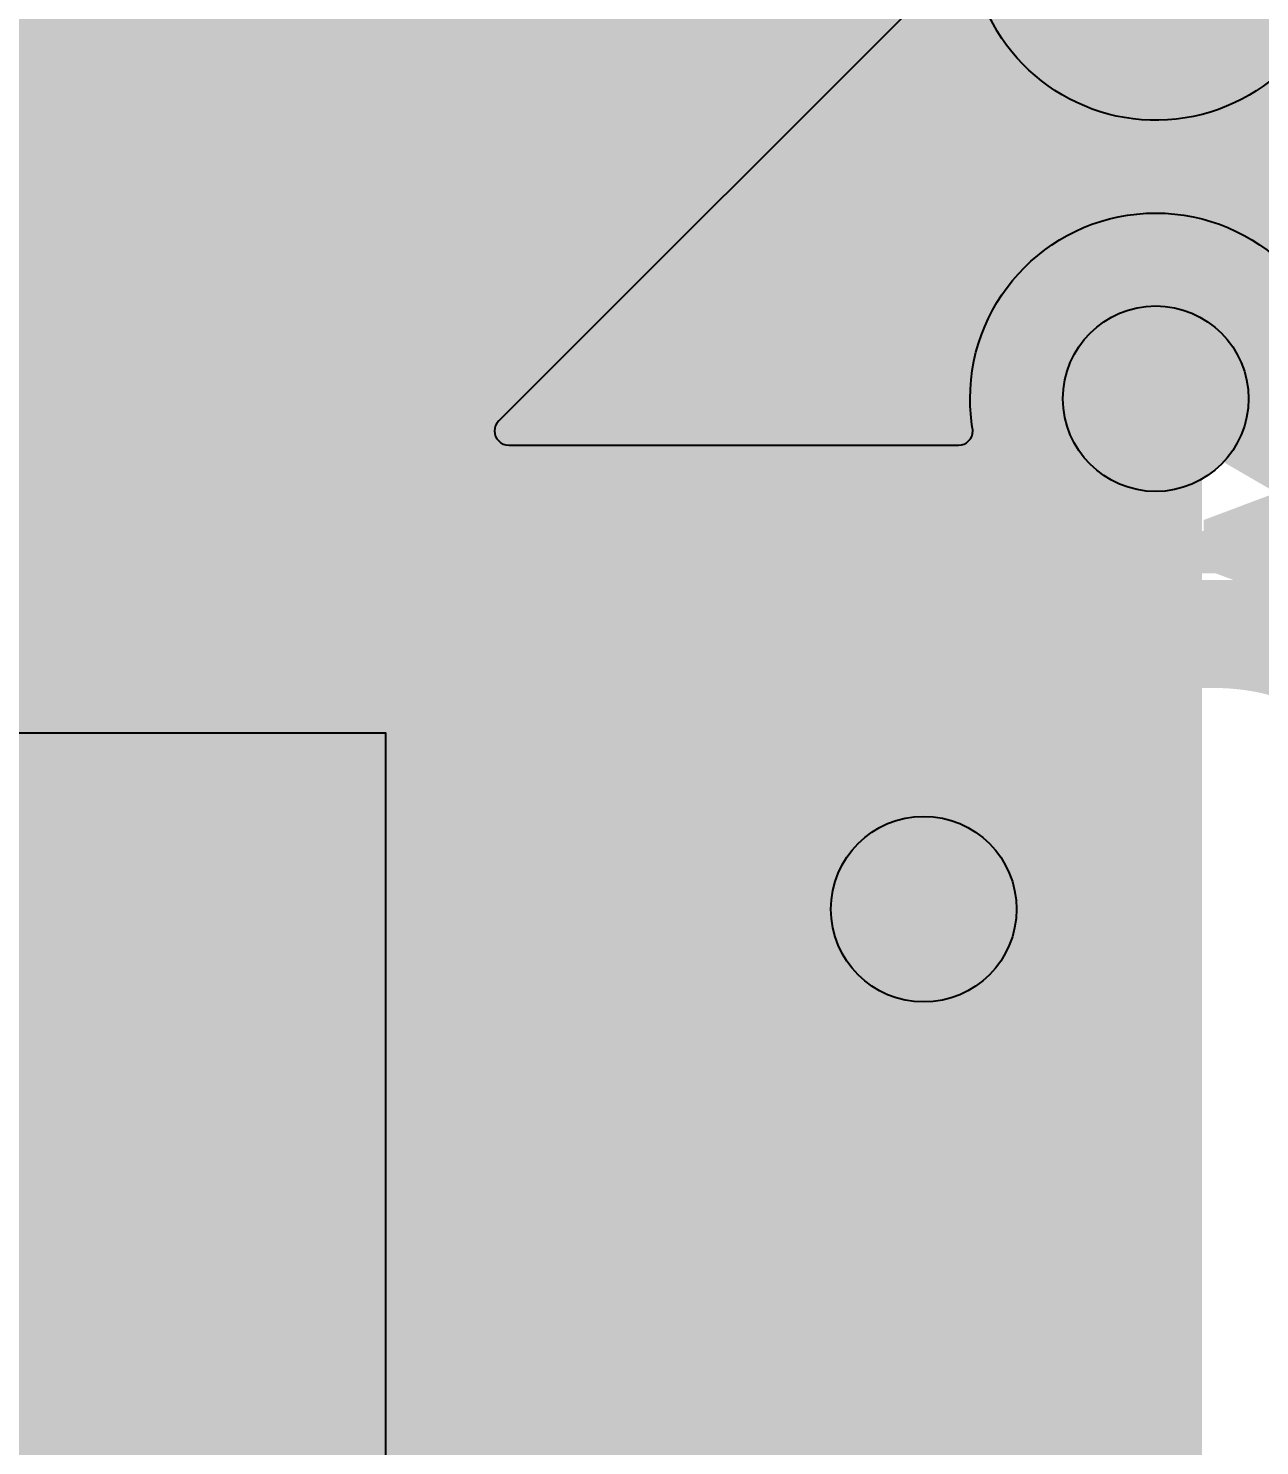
# Model space of a CAD drawing. Extents: x -28 to 199, y -61 to 255.
# Drawn here: x 74.68 to 81.31, y 222.61 to 230.25 of the extents above; entities that cross this region are included whole.
import ezdxf
from ezdxf.enums import TextEntityAlignment as Align

# ---------------------------------------------------------------- set-up
doc = ezdxf.new("R2010")
doc.units = 0
doc.header["$MEASUREMENT"] = 0
for name, color, linetype in [('ASSEMBLY_OUTLINES_TOP', 102, 'CONTINUOUS'), ('ASSEMBLY_PART_NUMBERS_BTM', 191, 'CONTINUOUS'), ('ASSEMBLY_PART_NUMBERS_TOP', 102, 'CONTINUOUS'), ('ASSEMBLY_REF_DES_TOP', 102, 'CONTINUOUS'), ('DRILL_DRAWING', 21, 'CONTINUOUS'), ('GENERATED_SILKSCREEN_TOP', 140, 'CONTINUOUS'), ('MOUNTING_HOLES_LAYER_2', 42, 'CONTINUOUS'), ('MOUNTING_HOLES_LAYER_3', 42, 'CONTINUOUS'), ('MOUNTING_HOLES_LAYER_BOT21', 42, 'CONTINUOUS'), ('MOUNTING_HOLES_LAYER_TOP', 42, 'CONTINUOUS'), ('PLACEMENT_OUTLINES_TOP', 130, 'CONTINUOUS'), ('PLANE_DATA_LAYER_TOP', 150, 'CONTINUOUS'), ('PLANE_SHAPES_LAYER_2', 230, 'CONTINUOUS'), ('PLANE_SHAPES_LAYER_3', 81, 'CONTINUOUS'), ('PLANE_SHAPES_LAYER_TOP', 150, 'CONTINUOUS'), ('SILKSCREEN_OUTLINES_TOP', 150, 'CONTINUOUS'), ('SILKSCREEN_REF_DES_TOP', 150, 'CONTINUOUS'), ('TRACES_LAYER_BOTTOM', 10, 'CONTINUOUS'), ('TRACES_LAYER_TOP', 150, 'CONTINUOUS')]:
    doc.layers.add(name, color=color, linetype=linetype)
doc.styles.add('VERDANA', font='verdana.TTF')
doc.styles.add('VERIBEST_GERBER_0', font='txt')

msp = doc.modelspace()

# ---------------------------------------------------------------- hatches: boundary and pattern name
at = {"layer": 'MOUNTING_HOLES_LAYER_2'}
h = msp.add_hatch(color=256, dxfattribs=at)
edge = h.paths.add_edge_path()
edge.add_arc((80.75, 228.25), 0.5, 0, 360)
h = msp.add_hatch(color=256, dxfattribs=at)
edge = h.paths.add_edge_path()
edge.add_arc((79.5, 225.5), 0.5, 0, 360)
at = {"layer": 'MOUNTING_HOLES_LAYER_3'}
h = msp.add_hatch(color=256, dxfattribs=at)
edge = h.paths.add_edge_path()
edge.add_arc((80.75, 228.25), 0.5, 0, 360)
h = msp.add_hatch(color=256, dxfattribs=at)
edge = h.paths.add_edge_path()
edge.add_arc((79.5, 225.5), 0.5, 0, 360)
at = {"layer": 'MOUNTING_HOLES_LAYER_BOT21'}
h = msp.add_hatch(color=256, dxfattribs=at)
edge = h.paths.add_edge_path()
edge.add_arc((80.75, 228.25), 0.5, 0, 360)
h = msp.add_hatch(color=256, dxfattribs=at)
edge = h.paths.add_edge_path()
edge.add_arc((79.5, 225.5), 0.5, 0, 360)
at = {"layer": 'MOUNTING_HOLES_LAYER_TOP'}
h = msp.add_hatch(color=256, dxfattribs=at)
edge = h.paths.add_edge_path()
edge.add_arc((80.75, 228.25), 0.5, 0, 360)
h = msp.add_hatch(color=256, dxfattribs=at)
edge = h.paths.add_edge_path()
edge.add_arc((79.5, 225.5), 0.5, 0, 360)
at = {"layer": 'PLANE_DATA_LAYER_TOP'}
h = msp.add_hatch(color=256, dxfattribs=at)
h.paths.add_polyline_path([(80, 232.365844, -0.1989099556854013), (79.977682, 232.311963), (76.210945, 228.545226, -0.1989133663345171), (76.157063, 228.522908), (59.914305, 228.522908, -0.198913366334503), (59.860423, 228.545226), (59.320177, 229.085472, 0.1989122151386104), (58.966624, 229.231919), (50.250273, 229.231919, 0.0837973501695308), (50.086168, 229.204221, -0.0837986131993937), (50.061158, 229.2), (49.753893, 229.2, -0.1385740107174436), (49.714013, 229.211269, 1.0804036103222296), (49.168413, 228.146495, -0.8191892513054791), (49.139002, 228), (48.689638, 228, -0.1756631756824748), (48.640808, 228.017701, 0.3625092994040223), (47.359192, 228.017701, -0.1756631756824748), (47.310362, 228), (47.000008, 228, 0.414213562373095), (47, 227.999992), (47, 225.568799, -0.1989099556854013), (46.977682, 225.514918), (45.792168, 224.329403, 0.1989122151386141), (45.645721, 223.97585), (45.645721, 222.741241, -0.7495331930101992), (45.505318, 222.700199, 3.4209104294883637), (45.505318, 221.299801, -0.7495331930101992), (45.645721, 221.258759), (45.645721, 216.903659, 0.1989122151386141), (45.792168, 216.550106), (46.977682, 215.364592, -0.1989099556853327), (47, 215.310711), (47, 208.3262, -0.414213562373095), (46.9238, 208.25), (40.250008, 208.25, 0.414213562373095), (40.25, 208.249992), (40.25, 207.509818, -0.1989099556853327), (40.227682, 207.455937), (39.293327, 206.521582, -0.1630063276675114), (39.250007, 206.5, 0.3431077501110799), (39.25, 206.499993, -0.163006327667525), (39.228418, 206.456673), (39.204184, 206.432439, 0.1989122151386036), (39.057737, 206.078886), (39.057737, 199.827847, -0.1989099556853499), (39.035419, 199.773966), (38.237431, 198.975978, -0.1989133663344342), (38.183549, 198.95366), (34.8262, 198.95366, -0.414213562373095), (34.75, 199.02986), (34.75, 206.499992, 0.414213562373095), (34.749992, 206.5), (34.317913, 206.5, -0.1960198588118564), (34.264635, 206.521722, 0.1960197135562124), (33.95, 206.65), (31.85, 206.65, 0.1960197135562153), (31.535365, 206.521722, -0.1960198588118564), (31.482087, 206.5), (30.017913, 206.5, -0.1960198588118564), (29.964635, 206.521722, 0.1960197135562153), (29.65, 206.65), (27.55, 206.65, 0.1960197135562138), (27.235365, 206.521722, -0.196019858811865), (27.182087, 206.5), (26.0762, 206.5, -0.414213562373095), (26, 206.5762), (26, 209.249992, 0.414213562373095), (25.999992, 209.25), (22.5762, 209.25, -0.414213562373095), (22.5, 209.3262), (22.5, 217.1738, -0.414213562373095), (22.5762, 217.25), (40.249992, 217.25, 0.414213562373095), (40.25, 217.250008), (40.25, 235.6738, -0.414213562373095), (40.3262, 235.75), (40.926501, 235.75, -0.3936083065980414), (41.00251, 235.679195, 0.9315311087574788), (42.99749, 235.679195, -0.3936083065980414), (43.073499, 235.75), (45.676501, 235.75, -0.3936083065980414), (45.75251, 235.679195, 0.9315311087574788), (47.74749, 235.679195, -0.3936083065980414), (47.823499, 235.75), (54.749992, 235.75, 0.414213562373095), (54.75, 235.750008), (54.75, 253.9238, -0.414213562373095), (54.8262, 254), (76.4238, 254, -0.414213562373095), (76.5, 253.9238), (76.5, 245.000008, 0.414213562373095), (76.500008, 245), (76.9238, 245, -0.414213562373095), (77, 244.9238), (77, 243.738669, -0.1989099556853327), (76.977682, 243.684788), (75.896687, 242.603793, -0.138572885290835), (75.860519, 242.583563, 0.3470511284967585), (75.4, 242.000001), (75.4, 241.999997, 0.8890740124386082), (76.583563, 241.860519, -0.1385728852907777), (76.603793, 241.896687), (77.853553, 243.146447, 0.1989122151386141), (78, 243.5), (78, 244.9238, -0.414213562373095), (78.0762, 245), (79.9238, 245, -0.414213562373095), (80, 244.9238)], flags=0)
h.paths.add_polyline_path([(43.11, 211.84, -0.9999999999999999), (45.709999999999994, 211.84, -0.9999999999999999)], flags=0)
h.paths.add_polyline_path([(43.11, 232.16, -0.9999999999999999), (45.709999999999994, 232.16, -0.9999999999999999)], flags=0)
h.paths.add_polyline_path([(70.36, 251.16, -0.9999999999999999), (72.96, 251.16, -0.9999999999999999)], flags=0)
h.paths.add_polyline_path([(75.85382, 232.201656, 1.5269321533254407), (77.798344, 234.14618, -0.3083936079367561), (77.75, 234.217106), (77.75, 236.85, 0.1989122151386141), (77.603553, 237.203553), (74.003793, 240.803313, -0.1385728852908702), (73.983563, 240.839481, 0.5290192293501887), (73.056188, 241.191725, -0.5447508126718748), (72.937635, 241.2401, 0.9111800432088785), (70.36, 241), (70.36, 240.999999, 0.7658860095707771), (72.783466, 240.345916, -0.5447523950639244), (72.911374, 240.351799, 0.1812054976169237), (73.260519, 240.116437, -0.1385728852908801), (73.296687, 240.096207), (76.727682, 236.665212, -0.1989099556853327), (76.75, 236.611331), (76.75, 234.217106, -0.3083936079367562), (76.701656, 234.14618, 0.2085264349626477), (75.85382, 233.298344, -0.30839360793669), (75.782894, 233.25), (73.57, 233.25, 0.1989122151386067), (73.216447, 233.103553), (72.190166, 232.077272, -0.292650029123305), (72.109912, 232.059663, 4.55738777888818), (72.879663, 231.289912, -0.0885792902101388), (72.874954, 231.316284), (72.874954, 231.316285, -0.1989099556854013), (72.897272, 231.370166), (73.754788, 232.227682, -0.1989133663345172), (73.80867, 232.25), (75.782894, 232.25, -0.30839360793669)], flags=0)
msp.add_hatch(color=256, dxfattribs=at).paths.add_polyline_path([(86.5, 245.410834, 0.6295033319639212), (86.376092, 245.470251, -0.6295044454666773), (84.75, 246.25), (84.75, 246.250001, -0.0552658350370278), (84.774286, 246.469049, 0.0552677899778323), (84.776137, 246.485741, 0.3911024463721499), (84.705992, 246.5617, -0.2337776404227083), (81.890244, 248.245151, 0.7480290918849526), (81.75, 248.203862), (81.75, 247.239242, 0.5383921361414343), (81.856207, 247.169199, -0.5383922999392079), (83.25, 246.25, -0.5383922999392079), (81.856207, 245.330801, 0.5383921361414342), (81.75, 245.260758), (81.75, 245.000008, -0.414213562373095), (81.749992, 245), (81.0762, 245, 0.414213562373095), (81, 244.9238), (81, 232.127175, -0.1509152546947623), (80.91291, 231.845209, 0.1509126536924128), (80.899638, 231.802238), (80.899638, 231.802237, 0.3535628507789125), (80.959848, 231.727734, -0.3535615999630159), (81.75, 230.75, -0.894550476884915), (79.774631, 230.529421, 0.5905640646136947), (79.646426, 230.566495), (77.210013, 228.130082, 0.1989099556853327), (77.187695, 228.076201), (77.187695, 228.0762, 0.414213562373095), (77.263895, 228), (79.687927, 228, 0.414213562373095), (79.764127, 228.0762), (79.764127, 228.076202, 0.0405672307519167), (79.763127, 228.088506, -0.0405733412202087), (79.75, 228.25, -0.9999999999999999), (81.75, 228.25, -0.0405733412202087), (81.736873, 228.088506, 0.0405672307519167), (81.735873, 228.076202), (81.735873, 228.0762, 0.414213562373095), (81.812073, 228), (86.4238, 228, 0.414213562373095), (86.5, 228.0762)], flags=0)
at = {"layer": 'PLANE_SHAPES_LAYER_2'}
h = msp.add_hatch(color=256, dxfattribs=at)
h.paths.add_polyline_path([(169.5, 129.25), (149.5, 129.25), (142.25, 122), (142.25, 90.5), (147.5, 90.5), (147.5, 80), (154, 80), (154, 69.25), (131.75, 69.25), (131.75, 73.25), (121.25, 73.25), (121.25, 81), (110.5, 81), (110.5, 125.75), (106.5, 125.75), (106.5, 128.75), (93.5, 128.75), (93.5, 120.25), (91.75, 120.25), (91.75, 121.5), (80, 121.5), (80, 118.25), (73.25, 118.25), (73.25, 124.5), (67.5, 124.5), (67.5, 128), (57.75, 128), (57.75, 120.25), (55.25, 120.25), (55.25, 121.5), (47.5, 121.5), (47.5, 119), (35, 119), (35, 134.75), (32.75, 134.75), (32.75, 159.75), (29.25, 159.75), (29.25, 175.25), (22.5, 175.25), (22.5, 195.25), (17.25, 195.25), (17.25, 198), (22.5, 198), (22.5, 216.5), (40.25, 216.5), (40.25, 235.5), (54.5, 235.5), (54.5, 254), (87.25, 254), (87.25, 236.25), (86.25, 236.25), (86.25, 228.75), (81, 228.75), (81, 218.75), (95.25, 218.75), (95.25, 194.5), (87, 194.5), (87, 172), (131.1, 172), (131.1, 208.75), (115.5, 208.75), (115.5, 213.75), (106.75, 213.75), (106.75, 218.75), (110.25, 222.25), (110.25, 226.25), (142.5, 226.25), (142.5, 221.5), (160.5, 221.5), (160.5, 240.75), (169.5, 240.75)])
h.paths.add_polyline_path([(35.5, 149.5), (41.75, 149.5), (41.75, 152), (39.25, 152), (39.25, 154), (37.75, 154), (37.75, 152), (35.5, 152)], flags=16)
h.paths.add_polyline_path([(37.5, 125.75), (37.5, 128.75), (42.75, 128.75), (42.75, 125.75)], flags=16)
h.paths.add_polyline_path([(52, 127.75), (52, 130.75), (54.25, 130.75), (54.25, 127.75)], flags=16)
h.paths.add_polyline_path([(50.75, 219.5), (50.75, 226.5), (71.75, 226.5), (71.75, 219.5)], flags=16)
h.paths.add_polyline_path([(66.5, 150.75), (66.5, 177.5), (72.25, 177.5), (72.25, 150.75)], flags=16)
h.paths.add_polyline_path([(47.25, 185.25), (73, 185.25), (73, 188.25), (70.25, 188.25), (70.25, 191), (47.25, 191)], flags=16)
h.paths.add_polyline_path([(84.5, 208), (84.5, 212.75), (85, 212.75), (85, 208)], flags=16)
h.paths.add_polyline_path([(61.5, 137.25), (87.75, 137.25), (87.75, 140.5), (84.75, 140.5), (84.75, 143), (61.5, 143)], flags=16)
h.paths.add_polyline_path([(88.75, 127), (88.75, 130), (91, 130), (91, 127)], flags=16)
h.paths.add_polyline_path([(85.5, 130.25), (85.5, 132.5), (91, 132.5), (91, 130.25)], flags=16)
h.paths.add_polyline_path([(108.75, 142.25), (135.75, 142.25), (135.75, 145.75), (132.25, 145.75), (132.25, 149), (108.75, 149)], flags=16)
h.paths.add_polyline_path([(114.25, 126.75), (140.75, 126.75), (140.75, 129.75), (137.25, 129.75), (137.25, 133), (114.25, 133)], flags=16)
h.paths.add_polyline_path([(155.25, 180.25), (166.25, 180.25), (166.25, 186.25), (152.25, 186.25), (152.25, 183), (155.25, 183)], flags=16)
at = {"layer": 'PLANE_SHAPES_LAYER_3'}
h = msp.add_hatch(color=256, dxfattribs=at)
h.paths.add_polyline_path([(169.5, 129.25), (149.5, 129.25), (142.25, 122), (142.25, 90.5), (147.5, 90.5), (147.5, 80), (154, 80), (154, 69.25), (131.75, 69.25), (131.75, 73.25), (121.25, 73.25), (121.25, 81), (110.5, 81), (110.5, 125.75), (106.5, 125.75), (106.5, 128.75), (93.5, 128.75), (93.5, 120.25), (91.75, 120.25), (91.75, 121.5), (80, 121.5), (80, 118.25), (73.25, 118.25), (73.25, 124.5), (67.5, 124.5), (67.5, 127.75), (58.25, 127.75), (58.25, 130.25), (88.75, 130.25), (88.75, 127), (91, 127), (91, 132.5), (55, 132.5), (55, 131.25), (52, 131.25), (52, 127.75), (55, 127.75), (55, 127.25), (57.75, 127.25), (57.75, 120.25), (55.25, 120.25), (55.25, 121.5), (47.5, 121.5), (47.5, 119), (35, 119), (35, 134.75), (32.75, 134.75), (32.75, 159.75), (29.25, 159.75), (29.25, 175.25), (22.5, 175.25), (22.5, 195.25), (17.25, 195.25), (17.25, 198), (22.5, 198), (22.5, 216.5), (40.25, 216.5), (40.25, 235.5), (54.5, 235.5), (54.5, 254), (87.25, 254), (87.25, 236.25), (86.25, 236.25), (86.25, 228.75), (81, 228.75), (81, 218.75), (95.25, 218.75), (95.25, 194.5), (87, 194.5), (87, 172), (131.1, 172), (131.1, 208.75), (115.5, 208.75), (115.5, 213.75), (106.75, 213.75), (106.75, 218.75), (110.25, 222.25), (110.25, 226.25), (142.5, 226.25), (142.5, 221.5), (160.5, 221.5), (160.5, 240.75), (169.5, 240.75)])
h.paths.add_polyline_path([(35.5, 149.5), (41.75, 149.5), (41.75, 152), (39.25, 152), (39.25, 154), (37.75, 154), (37.75, 152), (35.5, 152)], flags=16)
h.paths.add_polyline_path([(37.5, 125.75), (37.5, 128.75), (42.75, 128.75), (42.75, 125.75)], flags=16)
h.paths.add_polyline_path([(50.75, 219.5), (50.75, 226.5), (71.75, 226.5), (71.75, 219.5)], flags=16)
h.paths.add_polyline_path([(66.5, 150.75), (66.5, 177.5), (72.25, 177.5), (72.25, 150.75)], flags=16)
h.paths.add_polyline_path([(47.25, 185.25), (73, 185.25), (73, 188.25), (70.25, 188.25), (70.25, 191), (47.25, 191)], flags=16)
h.paths.add_polyline_path([(84.5, 208), (84.5, 212.75), (85, 212.75), (85, 208)], flags=16)
h.paths.add_polyline_path([(61.5, 137.25), (87.75, 137.25), (87.75, 140.5), (84.75, 140.5), (84.75, 143), (61.5, 143)], flags=16)
h.paths.add_polyline_path([(108.75, 142.25), (135.75, 142.25), (135.75, 145.75), (132.25, 145.75), (132.25, 149), (108.75, 149)], flags=16)
h.paths.add_polyline_path([(114.25, 126.75), (140.75, 126.75), (140.75, 129.75), (137.25, 129.75), (137.25, 133), (114.25, 133)], flags=16)
h.paths.add_polyline_path([(155.25, 180.25), (166.25, 180.25), (166.25, 186.25), (152.25, 186.25), (152.25, 183), (155.25, 183)], flags=16)

# ---------------------------------------------------------------- linework, layer by layer
at = {"layer": 'ASSEMBLY_OUTLINES_TOP', "const_width": 0.2}
msp.add_lwpolyline([(48.9, 219.05), (48.9, 226.45), (76.6, 226.45), (76.6, 219.05)], close=True, dxfattribs=at)
at = {"layer": 'GENERATED_SILKSCREEN_TOP', "const_width": 0.15}
for points in [[(76.46875, 227.448), (75.98725, 228.1305), (75.50575, 227.448), (75.50275, 227.442), (75.49675, 227.439), (75.49225, 227.4375), (75.48775, 227.4375), (75.47725, 227.4405), (75.46825, 227.445), (75.46075, 227.4525), (75.45475, 227.4615), (75.45325, 227.4735), (75.45775, 227.484), (75.94825, 228.1845), (75.45775, 228.885), (75.45325, 228.8955), (75.45325, 228.906), (75.45925, 228.9165), (75.46675, 228.924), (75.47725, 228.9285), (75.48775, 228.9315), (75.49675, 228.93), (75.50575, 228.9225), (75.98725, 228.2385), (76.46875, 228.9225), (76.47625, 228.93), (76.48675, 228.9315), (76.49725, 228.9285), (76.50625, 228.924), (76.51525, 228.9165), (76.51975, 228.906), (76.52125, 228.8955), (76.51825, 228.885), (76.02325, 228.1845), (76.51825, 227.484), (76.52125, 227.472), (76.51975, 227.4615), (76.51525, 227.451), (76.50625, 227.4435), (76.49725, 227.4375), (76.48675, 227.436), (76.47625, 227.439), (76.46875, 227.448)], [(77.67775, 228.9285), (77.92975, 228.723), (77.93425, 228.7155), (77.93575, 228.7095), (77.93875, 228.705), (77.94025, 228.699), (77.94025, 228.4935), (77.93875, 228.4875), (77.93575, 228.4785), (77.93425, 228.471), (77.92975, 228.468), (76.93075, 227.6565), (76.93075, 227.496), (77.91025, 227.496), (77.92075, 227.493), (77.92975, 227.487), (77.93425, 227.4765), (77.93575, 227.4645), (77.93425, 227.454), (77.92975, 227.4435), (77.92075, 227.4375), (77.91025, 227.4345), (76.89925, 227.4345), (76.88725, 227.4375), (76.87975, 227.445), (76.87225, 227.4525), (76.86925, 227.4645), (76.86925, 227.67), (76.87075, 227.6745), (76.87375, 227.685), (76.87675, 227.6895), (76.87975, 227.6925), (76.88275, 227.6955), (77.88025, 228.5085), (77.88025, 228.684), (77.64625, 228.873), (77.16175, 228.873), (76.91725, 228.6735), (76.90675, 228.6705), (76.89625, 228.672), (76.88725, 228.6765), (76.88125, 228.6855), (76.87525, 228.6945), (76.87375, 228.705), (76.87375, 228.711), (76.87525, 228.7155), (76.88275, 228.723), (77.13475, 228.9285), (77.14075, 228.93), (77.14525, 228.9315), (77.14675, 228.933), (77.15275, 228.9345), (77.65825, 228.9345), (77.66425, 228.933), (77.66575, 228.933), (77.66725, 228.9315), (77.67175, 228.93), (77.67775, 228.9285)], [(78.55225, 227.4405), (78.30025, 227.646), (78.29275, 227.6535), (78.29125, 227.658), (78.29125, 227.6625), (78.29275, 227.673), (78.29875, 227.6835), (78.30475, 227.691), (78.31375, 227.697), (78.32425, 227.6985), (78.33475, 227.6955), (78.57925, 227.496), (79.06375, 227.496), (79.29775, 227.685), (79.29775, 228.2235), (79.09375, 228.0585), (79.08775, 228.0555), (79.08625, 228.054), (79.08175, 228.0525), (79.07575, 228.0525), (78.57025, 228.0525), (78.56425, 228.0525), (78.55525, 228.0555), (78.55225, 228.0585), (78.30025, 228.2625), (78.29725, 228.264), (78.29425, 228.267), (78.29125, 228.2715), (78.28825, 228.282), (78.28675, 228.288), (78.28675, 228.699), (78.28825, 228.7065), (78.29125, 228.7125), (78.29425, 228.717), (78.29725, 228.7185), (78.30025, 228.723), (78.55225, 228.9285), (78.55825, 228.93), (78.56275, 228.9315), (78.56425, 228.933), (78.57025, 228.9345), (79.07575, 228.9345), (79.08175, 228.933), (79.08325, 228.933), (79.08475, 228.9315), (79.08925, 228.93), (79.09525, 228.9285), (79.34725, 228.723), (79.35175, 228.7155), (79.35325, 228.7095), (79.35625, 228.705), (79.35775, 228.699), (79.35775, 227.67), (79.35625, 227.6655), (79.35325, 227.655), (79.35175, 227.652), (79.34725, 227.646), (79.09525, 227.4405), (79.08775, 227.4375), (79.08625, 227.436), (79.08325, 227.436), (79.08025, 227.4345), (79.07875, 227.4345), (79.07575, 227.4345), (78.57025, 227.4345), (78.56425, 227.436), (78.55825, 227.4375), (78.55225, 227.4405)], [(78.34825, 228.684), (78.34825, 228.303), (78.57925, 228.1125), (79.06375, 228.1125), (79.29775, 228.303), (79.29775, 228.684), (79.06375, 228.873), (78.57925, 228.873), (78.34825, 228.684)]]:
    msp.add_lwpolyline(points, dxfattribs=at)
msp.add_lwpolyline([(76.600005, 221.220012, 2.7616e-06), (76.599995, 221.220016), (76.599995, 226.449995), (48.900005, 226.449995), (48.900005, 221.220016, 2.7616e-06), (48.899995, 221.220012), (48.899995, 226.45, -0.4142135624), (48.9, 226.450005), (76.6, 226.450005, -0.4142135624), (76.600005, 226.45), (76.600005, 221.220012)], format="xyb", dxfattribs=at)
at = {"layer": 'MOUNTING_HOLES_LAYER_2'}
for centre in [(80.75, 228.25), (79.5, 225.5)]:
    msp.add_circle(centre, 0.5, dxfattribs=at)
at = {"layer": 'MOUNTING_HOLES_LAYER_3'}
for centre in [(80.75, 228.25), (79.5, 225.5)]:
    msp.add_circle(centre, 0.5, dxfattribs=at)
at = {"layer": 'MOUNTING_HOLES_LAYER_BOT21'}
for centre in [(80.75, 228.25), (79.5, 225.5)]:
    msp.add_circle(centre, 0.5, dxfattribs=at)
at = {"layer": 'MOUNTING_HOLES_LAYER_TOP'}
for centre in [(80.75, 228.25), (79.5, 225.5)]:
    msp.add_circle(centre, 0.5, dxfattribs=at)
at = {"layer": 'PLACEMENT_OUTLINES_TOP'}
msp.add_lwpolyline([(48.9, 219.05), (48.9, 226.45), (76.6, 226.45), (76.6, 219.05)], close=True, dxfattribs=at)
at = {"layer": 'PLANE_DATA_LAYER_TOP'}
for points in [[(79.646426, 230.566495), (77.210013, 228.130082, 0.1989099557), (77.187695, 228.076201), (77.187695, 228.0762, 0.4142135624), (77.263895, 228), (79.687927, 228, 0.4142135624), (79.764127, 228.0762), (79.764127, 228.076202, 0.0405672308), (79.763127, 228.088506, -0.0405733412), (79.75, 228.25, -1), (81.75, 228.25, -0.0405733412), (81.736873, 228.088506, 0.0405672308), (81.735873, 228.076202), (81.735873, 228.0762, 0.4142135624), (81.812073, 228), (86.4238, 228, 0.4142135624), (86.5, 228.0762), (86.5, 245.410834, 0.629503332)], [(81.75, 230.75, -0.8945504769), (79.774631, 230.529421, 0.5905640646)]]:
    msp.add_lwpolyline(points, format="xyb", dxfattribs=at)
at = {"layer": 'PLANE_SHAPES_LAYER_TOP'}
for points in [[(68.75, 229.75), (81.75, 229.75), (68.75, 242.5), (81.75, 242.5)], [(47, 228), (81.75, 228), (47, 229.75), (81.75, 229.75)]]:
    msp.add_solid(points, dxfattribs=at)
at = {"layer": 'SILKSCREEN_OUTLINES_TOP'}
msp.add_lwpolyline([(48.9, 219.05), (48.9, 226.45), (76.6, 226.45), (76.6, 219.05)], close=True, dxfattribs=at)
at = {"layer": 'TRACES_LAYER_BOTTOM', "const_width": 0.5}
msp.add_lwpolyline([(78.2, 215.3), (78.2, 227.010052), (71.925769, 233.284283), (70.59486, 233.284283)], dxfattribs=at)
at = {"layer": 'TRACES_LAYER_TOP', "const_width": 0.5}
for points in [[(49.4, 228.7), (50.218354, 228.7), (50.250273, 228.731919), (58.966624, 228.731919), (59.675635, 228.022908), (76.395733, 228.022908), (80.5, 232.127175), (80.5, 246.4)], [(50.25, 214.1), (49.7, 214.1), (48.762709, 215.037291), (48.012089, 215.037291), (46.145721, 216.903659), (46.145721, 223.97585), (49.004, 226.834129), (49.004, 226.834131), (49.192522, 227.022653), (87.799588, 227.022653), (87.967674, 227.190739)], [(105.907864, 223.8), (101.033983, 223.8), (95.657992, 218.424009), (80.131692, 218.424009), (77.964795, 220.590906), (77.964795, 223.795179), (75.807829, 225.952145), (54.699639, 225.952145), (53.722272, 224.974778), (53.722272, 219.967896), (56.333332, 217.356836), (56.333332, 214.453813), (55.979519, 214.1), (53.75, 214.1)]]:
    msp.add_lwpolyline(points, dxfattribs=at)

# ---------------------------------------------------------------- texts
at = {"layer": 'ASSEMBLY_PART_NUMBERS_BTM', "style": 'VERIBEST_GERBER_0', "text_generation_flag": 2}
for s, p in [('CL10B104KB8SFNC', (80.04, 250.5)), ('CL10B104KB8SFNC', (78.21, 240.75)), ('GRM32DR71E106KA12L', (78.79, 237.25))]:
    msp.add_text(s, height=2.032, rotation=90, dxfattribs=at).set_placement(p, align=Align.TOP_LEFT)
at = {"layer": 'ASSEMBLY_PART_NUMBERS_TOP', "style": 'VERIBEST_GERBER_0'}
for s, p in [('ERJ-3EKF6200V', (74.96, 247.25)), ('ERJ-3EKF2701V', (83.04, 247.25))]:
    msp.add_text(s, height=2.032, rotation=270, dxfattribs=at).set_placement(p, align=Align.TOP_LEFT)
for s, p in [('5010', (77.25, 230.21)), ('0430451612', (62.75, 225.29))]:
    msp.add_text(s, height=2.032, dxfattribs=at).set_placement(p, align=Align.TOP_LEFT)
at = {"layer": 'ASSEMBLY_REF_DES_TOP', "style": 'VERDANA'}
msp.add_text('X29', height=1.5, dxfattribs=at).set_placement((75.2, 228.95), align=Align.TOP_LEFT)
at = {"layer": 'DRILL_DRAWING', "style": 'VERIBEST_GERBER_0'}
for s, p in [('T', (80.75, 230.75)), ('T', (80.75, 228.25)), ('T', (79.5, 225.5)), ('A', (82.1, 222.1))]:
    msp.add_text(s, height=2, dxfattribs=at).set_placement(p, align=Align.MIDDLE_CENTER)
at = {"layer": 'SILKSCREEN_REF_DES_TOP', "style": 'VERIBEST_GERBER_0'}
msp.add_text('X29', height=1.5, dxfattribs=at).set_placement((75.25, 228.96), align=Align.TOP_LEFT)

doc.saveas('drawing.dxf')
